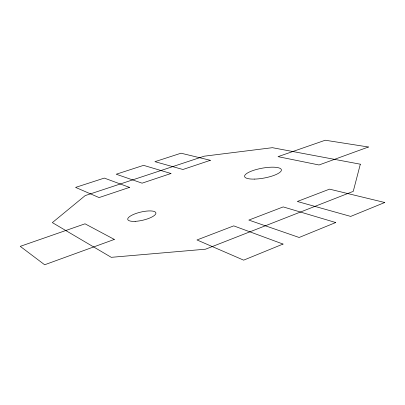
<?xml version="1.0" encoding="UTF-8"?>
<svg xmlns="http://www.w3.org/2000/svg" width="405" height="405" viewBox="0 0 405 405"><rect width="100%" height="100%" fill="white"/><g stroke="black" fill="none" stroke-linecap="round" stroke-linejoin="round"><path stroke-width="0.61" d="M360.318 164.202L353.251 191.373L205.548 249.191L111.269 257.327L52.351 222.618L85.192 195.595L204.206 156.193L272.378 147.688L360.318 164.202M283.029 244.063L243.653 260.152L196.992 239.957L233.741 225.869L283.029 244.063M335.71 222.537L299.148 237.477L248.837 220.082L283.201 206.909L335.71 222.537M384.75 202.5L350.7 216.412L297.331 201.487L329.538 189.145L384.75 202.5M114.331 239.431L44.651 264.769L20.25 246.351L85.035 223.813L114.331 239.431M368.444 147.005L319.029 164.977L278.043 156.654L325.245 140.231L368.444 147.005M129.504 187.388L99.088 197.579L75.578 187.404L104.308 178.089L129.504 187.388M170.961 173.502L142.094 183.171L116.22 174.226L143.583 165.351L170.961 173.502M210.352 160.304L182.918 169.493L154.938 161.671L181.03 153.206L210.352 160.304M254.502 179.096A18.701 5.022 -10.3 0 0 281.399 169.801A18.701 5.022 -10.3 0 0 253.09 170.51A18.701 5.022 -10.3 0 0 254.502 179.096M135.138 221.348A14.453 4.192 -13.1 0 0 155.92 213.035A14.453 4.192 -13.1 0 0 134.394 214.073A14.453 4.192 -13.1 0 0 135.138 221.348"/></g></svg>
